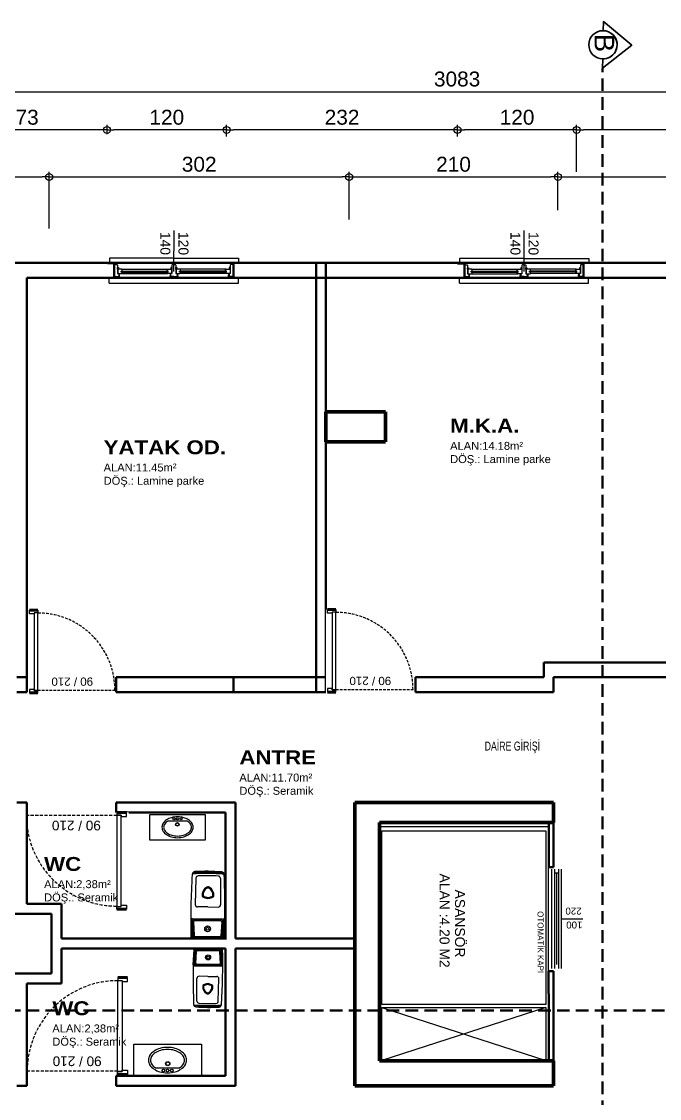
# Model space of a CAD drawing. Header units: millimetres. Extents: x 768 to 14077, y 324 to 18132.
# Drawn here: x 2658 to 3300, y 17048 to 18132 of the extents above; entities that cross this region are included whole.
import ezdxf
from ezdxf.enums import TextEntityAlignment as Align

# ---------------------------------------------------------------- set-up
doc = ezdxf.new("R2010")
doc.units = ezdxf.units.MM
doc.set_wipeout_variables(frame=1)
for name, pattern in [('HIDDEN', [9.525, 6.35, -3.175]), ('HIDDEN2', [4.7625, 3.175, -1.5875]), ('HIDDENX2', [19.05, 12.7, -6.35])]:
    doc.linetypes.add(name, pattern=pattern)
for name, color, linetype, lineweight in [('DUV', 41, 'Continuous', 50), ('KAPI', 30, 'Continuous', 20), ('SEM_DUVAR1', 136, 'Continuous', 40), ('SEM_KESİK1', 254, 'HIDDENX2', 40), ('SEM_KOLON1', 244, 'Continuous', 60), ('SEM_PENCERE', 133, 'Continuous', 13), ('SEM_TEFRIS', 225, 'Continuous', 9), ('SEM_YAZI2', 53, 'Continuous', 9), ('Y1', 2, 'Continuous', 25), ('YAZIKAPI', 7, 'Continuous', 5), ('ıslak', 190, 'Continuous', 9)]:
    doc.layers.add(name, color=color, linetype=linetype, lineweight=lineweight)
for name, color, linetype in [('KAPI-AC', 9, 'HIDDEN'), ('SANAL', 11, 'HIDDEN'), ('TEXT', 7, 'Continuous')]:
    doc.layers.add(name, color=color, linetype=linetype)
doc.styles.add('ITALIC', font='comic.ttf')
doc.styles.add('KAPıNO', font='arial.ttf')
doc.styles.add('S', font='arial.ttf', dxfattribs={"width": 0.7})
doc.styles.add('SEM_YAZI', font='arial.ttf')
doc.styles.get("Standard").update_dxf_attribs({"font": 'arial.ttf'})
doc.dimstyles.new('1-50-2', dxfattribs={"dimtxt": 15, "dimasz": 7, "dimexe": 5, "dimexo": 5, "dimgap": 5, "dimtad": 1, "dimdec": 0, "dimtxsty": 'Standard', "dimblk": 'ORIGIN', "dimcen": 5, "dimdle": 7, "dimclrd": 256, "dimclre": 256, "dimclrt": 256, "dimadec": 0, "dimazin": 0, "dimtfac": 1, "dimtdec": 0, "dimtix": 1, "dimtmove": 0, "dimatfit": 3, "dimldrblk": 'ORIGIN', "dimfxl": 1, "dimlwd": -1, "dimlwe": -1, "dimarcsym": 0})

# ---------------------------------------------------------------- blocks, each defined once
blk = doc.blocks.new('_Origin')
at = {"color": 0, "linetype": 'ByBlock', "lineweight": -2}
blk.add_line((0, 0), (-1, 0), dxfattribs=at)
blk.add_circle((0, 0), 0.5, dxfattribs=at)
blk = doc.blocks.new('*D611')
at = {"transparency": 16777216}
for p, q in [((2374.2, 17978.6), (2374.2, 17980.3)), ((2685.8, 17923.3), (2685.8, 17980.3)), ((2381.2, 17975.3), (2678.8, 17975.3))]:
    blk.add_line(p, q, dxfattribs=at)
at = {"layer": 'Defpoints', "color": 0, "transparency": 16777216}
for p in [(2374.2, 17973.6), (2685.8, 17975.3), (2685.8, 17918.3)]:
    blk.add_point(p, dxfattribs=at)
at = {"transparency": 16777216, "xscale": 7, "yscale": 7, "zscale": 7, "rotation": 180}
blk.add_blockref('_Origin', (2374.2, 17975.3), dxfattribs=at)
at = {"transparency": 16777216, "xscale": 7, "yscale": 7, "zscale": 7}
blk.add_blockref('_Origin', (2685.8, 17975.3), dxfattribs=at)
at = {"transparency": 16777216, "insert": (2530, 17988), "char_height": 15, "attachment_point": 5}
blk.add_mtext('312', dxfattribs=at)
blk = doc.blocks.new('*D612')
at = {"transparency": 16777216}
for p, q in [((2685.8, 17923.3), (2685.8, 17980.3)), ((2987.5, 17932.4), (2987.5, 17980.3)), ((2692.8, 17975.3), (2980.5, 17975.3))]:
    blk.add_line(p, q, dxfattribs=at)
at = {"layer": 'Defpoints', "color": 0, "transparency": 16777216}
for p in [(2987.5, 17975.3), (2987.5, 17927.4), (2685.8, 17918.3)]:
    blk.add_point(p, dxfattribs=at)
at = {"transparency": 16777216, "xscale": 7, "yscale": 7, "zscale": 7, "rotation": 180}
blk.add_blockref('_Origin', (2685.8, 17975.3), dxfattribs=at)
at = {"transparency": 16777216, "xscale": 7, "yscale": 7, "zscale": 7}
blk.add_blockref('_Origin', (2987.5, 17975.3), dxfattribs=at)
at = {"transparency": 16777216, "insert": (2836.7, 17988), "char_height": 15, "attachment_point": 5}
blk.add_mtext('302', dxfattribs=at)
blk = doc.blocks.new('*D613')
at = {"transparency": 16777216}
for p, q in [((2987.5, 17932.4), (2987.5, 17980.3)), ((3197.5, 17941.9), (3197.5, 17980.3)), ((2994.5, 17975.3), (3190.5, 17975.3))]:
    blk.add_line(p, q, dxfattribs=at)
at = {"layer": 'Defpoints', "color": 0, "transparency": 16777216}
for p in [(3197.5, 17975.3), (3197.5, 17936.9), (2987.5, 17927.4)]:
    blk.add_point(p, dxfattribs=at)
at = {"transparency": 16777216, "xscale": 7, "yscale": 7, "zscale": 7, "rotation": 180}
blk.add_blockref('_Origin', (2987.5, 17975.3), dxfattribs=at)
at = {"transparency": 16777216, "xscale": 7, "yscale": 7, "zscale": 7}
blk.add_blockref('_Origin', (3197.5, 17975.3), dxfattribs=at)
at = {"transparency": 16777216, "insert": (3092.5, 17988), "char_height": 15, "attachment_point": 5}
blk.add_mtext('210', dxfattribs=at)
blk = doc.blocks.new('*D614')
at = {"transparency": 16777216}
for p, q in [((3197.5, 17941.9), (3197.5, 17980.3)), ((3713.6, 17933.6), (3713.6, 17980.3)), ((3204.5, 17975.3), (3706.6, 17975.3))]:
    blk.add_line(p, q, dxfattribs=at)
at = {"layer": 'Defpoints', "color": 0, "transparency": 16777216}
for p in [(3713.6, 17975.3), (3197.5, 17936.9), (3713.6, 17928.6)]:
    blk.add_point(p, dxfattribs=at)
at = {"transparency": 16777216, "xscale": 7, "yscale": 7, "zscale": 7, "rotation": 180}
blk.add_blockref('_Origin', (3197.5, 17975.3), dxfattribs=at)
at = {"transparency": 16777216, "xscale": 7, "yscale": 7, "zscale": 7}
blk.add_blockref('_Origin', (3713.6, 17975.3), dxfattribs=at)
at = {"transparency": 16777216, "insert": (3455.6, 17988), "char_height": 15, "attachment_point": 5}
blk.add_mtext('516', dxfattribs=at)
blk = doc.blocks.new('*D624')
at = {"transparency": 16777216}
for p, q in [((3216.3, 17980.3), (3216.3, 18027.6)), ((3465.6, 18015), (3465.6, 18027.6)), ((3458.6, 18022.6), (3223.3, 18022.6))]:
    blk.add_line(p, q, dxfattribs=at)
at = {"layer": 'Defpoints', "color": 0, "transparency": 16777216}
for p in [(3216.3, 18022.6), (3465.6, 18010), (3216.3, 17975.3)]:
    blk.add_point(p, dxfattribs=at)
at = {"transparency": 16777216, "xscale": 7, "yscale": 7, "zscale": 7, "rotation": 180}
blk.add_blockref('_Origin', (3216.3, 18022.6), dxfattribs=at)
at = {"transparency": 16777216, "xscale": 7, "yscale": 7, "zscale": 7}
blk.add_blockref('_Origin', (3465.6, 18022.6), dxfattribs=at)
at = {"transparency": 16777216, "insert": (3340.9, 18035.3), "char_height": 15, "attachment_point": 5}
blk.add_mtext('249', dxfattribs=at)
blk = doc.blocks.new('*D625')
at = {"transparency": 16777216}
for p, q in [((3096.5, 18016), (3096.5, 18027.6)), ((3216.3, 17980.3), (3216.3, 18027.6)), ((3209.3, 18022.6), (3103.5, 18022.6))]:
    blk.add_line(p, q, dxfattribs=at)
at = {"layer": 'Defpoints', "color": 0, "transparency": 16777216}
for p in [(3096.5, 18022.6), (3096.5, 18011), (3216.3, 17975.3)]:
    blk.add_point(p, dxfattribs=at)
at = {"transparency": 16777216, "xscale": 7, "yscale": 7, "zscale": 7, "rotation": 180}
blk.add_blockref('_Origin', (3096.5, 18022.6), dxfattribs=at)
at = {"transparency": 16777216, "xscale": 7, "yscale": 7, "zscale": 7}
blk.add_blockref('_Origin', (3216.3, 18022.6), dxfattribs=at)
at = {"transparency": 16777216, "insert": (3156.4, 18035.3), "char_height": 15, "attachment_point": 5}
blk.add_mtext('120', dxfattribs=at)
blk = doc.blocks.new('*D626')
at = {"transparency": 16777216}
for p, q in [((2864.3, 18016), (2864.3, 18027.6)), ((3096.5, 18016), (3096.5, 18027.6)), ((3089.5, 18022.6), (2871.3, 18022.6))]:
    blk.add_line(p, q, dxfattribs=at)
at = {"layer": 'Defpoints', "color": 0, "transparency": 16777216}
for p in [(2864.3, 18022.6), (2864.3, 18011), (3096.5, 18011)]:
    blk.add_point(p, dxfattribs=at)
at = {"transparency": 16777216, "xscale": 7, "yscale": 7, "zscale": 7, "rotation": 180}
blk.add_blockref('_Origin', (2864.3, 18022.6), dxfattribs=at)
at = {"transparency": 16777216, "xscale": 7, "yscale": 7, "zscale": 7}
blk.add_blockref('_Origin', (3096.5, 18022.6), dxfattribs=at)
at = {"transparency": 16777216, "insert": (2980.4, 18035.3), "char_height": 15, "attachment_point": 5}
blk.add_mtext('232', dxfattribs=at)
blk = doc.blocks.new('*D627')
at = {"transparency": 16777216}
for p, q in [((2744, 18018.5), (2744, 18027.6)), ((2864.3, 18016), (2864.3, 18027.6)), ((2857.3, 18022.6), (2751, 18022.6))]:
    blk.add_line(p, q, dxfattribs=at)
at = {"layer": 'Defpoints', "color": 0, "transparency": 16777216}
for p in [(2744, 18022.6), (2744, 18013.5), (2864.3, 18011)]:
    blk.add_point(p, dxfattribs=at)
at = {"transparency": 16777216, "xscale": 7, "yscale": 7, "zscale": 7, "rotation": 180}
blk.add_blockref('_Origin', (2744, 18022.6), dxfattribs=at)
at = {"transparency": 16777216, "xscale": 7, "yscale": 7, "zscale": 7}
blk.add_blockref('_Origin', (2864.3, 18022.6), dxfattribs=at)
at = {"transparency": 16777216, "insert": (2804.1, 18035.3), "char_height": 15, "attachment_point": 5}
blk.add_mtext('120', dxfattribs=at)
blk = doc.blocks.new('*D628')
at = {"transparency": 16777216}
for p, q in [((2571.5, 18018.5), (2571.5, 18027.6)), ((2744, 18018.5), (2744, 18027.6)), ((2737, 18022.6), (2578.5, 18022.6))]:
    blk.add_line(p, q, dxfattribs=at)
at = {"layer": 'Defpoints', "color": 0, "transparency": 16777216}
for p in [(2571.5, 18022.6), (2571.5, 18013.5), (2744, 18013.5)]:
    blk.add_point(p, dxfattribs=at)
at = {"transparency": 16777216, "xscale": 7, "yscale": 7, "zscale": 7, "rotation": 180}
blk.add_blockref('_Origin', (2571.5, 18022.6), dxfattribs=at)
at = {"transparency": 16777216, "xscale": 7, "yscale": 7, "zscale": 7}
blk.add_blockref('_Origin', (2744, 18022.6), dxfattribs=at)
at = {"transparency": 16777216, "insert": (2657.8, 18035.3), "char_height": 15, "attachment_point": 5}
blk.add_mtext('173', dxfattribs=at)
blk = doc.blocks.new('*D633')
at = {"transparency": 16777216}
for p, q in [((1554.9, 18027.6), (1554.9, 18066.1)), ((1561.9, 18061.1), (4630.4, 18061.1)), ((4637.4, 18027.6), (4637.4, 18066.1))]:
    blk.add_line(p, q, dxfattribs=at)
at = {"layer": 'Defpoints', "color": 0, "transparency": 16777216}
for p in [(4637.4, 18061.1), (1554.9, 18022.6), (4637.4, 18022.6)]:
    blk.add_point(p, dxfattribs=at)
at = {"transparency": 16777216, "xscale": 7, "yscale": 7, "zscale": 7, "rotation": 180}
blk.add_blockref('_Origin', (1554.9, 18061.1), dxfattribs=at)
at = {"transparency": 16777216, "xscale": 7, "yscale": 7, "zscale": 7}
blk.add_blockref('_Origin', (4637.4, 18061.1), dxfattribs=at)
at = {"transparency": 16777216, "insert": (3096.1, 18073.8), "char_height": 15, "attachment_point": 5}
blk.add_mtext('3083', dxfattribs=at)
blk = doc.blocks.new('*U600')
at = {"layer": 'TEXT', "style": 'KAPıNO'}
blk.add_attdef('KB', (8.6, -76.9), '', height=10, rotation=90, dxfattribs=at)
blk.add_wipeout([(-10, -11), (90, -11), (90, 2), (-10, 2)]).dxf.layer = 'KAPI'
at = {"layer": 'DUV'}
for p, q in [((-10, -10), (-10, 0)), ((90, -10), (90, 0))]:
    blk.add_line(p, q, dxfattribs=at)
at = {"layer": 'KAPI'}
for points in [[(-10, 0), (-10, -10), (-7, -10), (-7, -5.5), (-5.7, -5.5), (-5.7, 0)], [(90, 0), (90, -10), (87, -10), (87, -5.5), (85.7, -5.5), (85.7, 0)]]:
    blk.add_lwpolyline(points, close=True, dxfattribs=at)
blk.add_lwpolyline([(-7, -5.5), (-7, -10), (87, -10), (87, -5.5), (-7, -5.5)], dxfattribs=at)
at = {"layer": 'KAPI-AC', "linetype": 'HIDDEN2'}
blk.add_lwpolyline([(-6.7, -10), (-6.7, -103.3, 0.414214), (86.7, -10)], format="xyb", dxfattribs=at)
blk = doc.blocks.new('*U116')
at = {"layer": 'TEXT', "style": 'KAPıNO'}
blk.add_attdef('KB', (8.6, -76.9), '', height=10, rotation=90, dxfattribs=at)
blk.add_wipeout([(-10, -11), (90, -11), (90, 2), (-10, 2)]).dxf.layer = 'KAPI'
at = {"layer": 'DUV'}
for p, q in [((-10, -10), (-10, 0)), ((90, -10), (90, 0))]:
    blk.add_line(p, q, dxfattribs=at)
at = {"layer": 'KAPI'}
for points in [[(-10, 0), (-10, -10), (-7, -10), (-7, -5.5), (-5.7, -5.5), (-5.7, 0)], [(90, 0), (90, -10), (87, -10), (87, -5.5), (85.7, -5.5), (85.7, 0)]]:
    blk.add_lwpolyline(points, close=True, dxfattribs=at)
blk.add_lwpolyline([(-7, -5.5), (-7, -10), (87, -10), (87, -5.5), (-7, -5.5)], dxfattribs=at)
at = {"layer": 'KAPI-AC', "linetype": 'HIDDEN2'}
blk.add_lwpolyline([(-6.7, -10), (-6.7, -103.3, 0.414214), (86.7, -10)], format="xyb", dxfattribs=at)
blk = doc.blocks.new('*U108')
at = {"layer": 'TEXT', "style": 'KAPıNO'}
blk.add_attdef('KB', (8.6, 16.5), '', height=10, rotation=90, dxfattribs=at)
blk.add_wipeout([(-10, 1), (90, 1), (90, -12), (-10, -12)]).dxf.layer = 'KAPI'
at = {"layer": 'DUV'}
for p, q in [((-10, 0), (-10, -10)), ((90, 0), (90, -10))]:
    blk.add_line(p, q, dxfattribs=at)
at = {"layer": 'KAPI'}
for points in [[(-10, -10), (-10, 0), (-7, 0), (-7, -4.5), (-5.7, -4.5), (-5.7, -10)], [(90, -10), (90, 0), (87, 0), (87, -4.5), (85.7, -4.5), (85.7, -10)]]:
    blk.add_lwpolyline(points, close=True, dxfattribs=at)
blk.add_lwpolyline([(-7, -4.5), (-7, 0), (87, 0), (87, -4.5), (-7, -4.5)], dxfattribs=at)
at = {"layer": 'KAPI-AC', "linetype": 'HIDDEN2'}
blk.add_lwpolyline([(-6.7, 0), (-6.7, 93.3, -0.414214), (86.7, 0)], format="xyb", dxfattribs=at)
blk = doc.blocks.new('*U123')
at = {"layer": 'TEXT', "style": 'KAPıNO'}
blk.add_attdef('KB', (81.4, 16.5), '', height=10, rotation=90, dxfattribs=at)
blk.add_wipeout([(90, 1), (-10, 1), (-10, -12), (90, -12)]).dxf.layer = 'KAPI'
at = {"layer": 'DUV'}
for p, q in [((-10, 0), (-10, -10)), ((90, 0), (90, -10))]:
    blk.add_line(p, q, dxfattribs=at)
at = {"layer": 'KAPI'}
for points in [[(-10, -10), (-10, 0), (-7, 0), (-7, -4.5), (-5.7, -4.5), (-5.7, -10)], [(90, -10), (90, 0), (87, 0), (87, -4.5), (85.7, -4.5), (85.7, -10)]]:
    blk.add_lwpolyline(points, close=True, dxfattribs=at)
blk.add_lwpolyline([(87, -4.5), (87, 0), (-7, 0), (-7, -4.5), (87, -4.5)], dxfattribs=at)
at = {"layer": 'KAPI-AC', "linetype": 'HIDDEN2'}
blk.add_lwpolyline([(86.7, 0), (86.7, 93.3, 0.414214), (-6.7, 0)], format="xyb", dxfattribs=at)
blk = doc.blocks.new('VA')
at = {"layer": 'SANAL'}
for p, q in [((21735.9, 8968.8), (21615.9, 8968.8)), ((21735.9, 8953.8), (21615.9, 8953.8))]:
    blk.add_line(p, q, dxfattribs=at)
at = {"layer": 'SEM_DUVAR1'}
for p, q in [((21615.9, 8953.8), (21615.9, 8968.8)), ((21615.9, 8953.8), (21615.9, 8968.8)), ((21615.9, 8953.8), (21615.9, 8968.8)), ((21615.9, 8953.8), (21615.9, 8968.8)), ((21615.9, 8953.8), (21615.9, 8968.8)), ((21615.9, 8953.8), (21615.9, 8968.8)), ((21735.9, 8953.8), (21735.9, 8968.8)), ((21735.9, 8953.8), (21735.9, 8968.8)), ((21735.9, 8953.8), (21735.9, 8968.8)), ((21735.9, 8953.8), (21735.9, 8968.8)), ((21735.9, 8953.8), (21735.9, 8968.8)), ((21735.9, 8953.8), (21735.9, 8968.8)), ((21735.9, 8953.8), (21735.9, 8968.8))]:
    blk.add_line(p, q, dxfattribs=at)
blk.add_lwpolyline([(21609.1, 8968.8), (21615.9, 8968.8)], dxfattribs=at)
at = {"layer": 'SEM_PENCERE'}
for p, q in [((21611, 8973.8), (21611, 8968.8)), ((21675.8, 8973.8), (21611, 8973.8)), ((21675.8, 8973.8), (21741, 8973.8)), ((21741, 8973.8), (21741, 8968.8)), ((21615.9, 8968.8), (21611, 8968.8)), ((21615.9, 8968.8), (21615.9, 8962.9)), ((21615.9, 8962.9), (21616.2, 8962.9)), ((21615.9, 8967.4), (21618.8, 8967.4)), ((21616.2, 8962.9), (21616.2, 8959.9)), ((21619.2, 8966.9), (21618.8, 8967.4)), ((21619.2, 8966.9), (21619.2, 8958.4)), ((21619.2, 8964.4), (21620.2, 8964.4)), ((21619.2, 8962.9), (21619.2, 8964.4)), ((21620.2, 8962.9), (21619.2, 8962.9)), ((21623.4, 8962.9), (21619.4, 8962.9)), ((21619.4, 8962.9), (21619.4, 8958.4)), ((21620.2, 8964.4), (21620.2, 8962.9)), ((21623.4, 8962.9), (21669.6, 8962.9)), ((21623.9, 8962.4), (21623.4, 8962.9)), ((21669.1, 8962.4), (21669.6, 8962.9)), ((21669.6, 8962.9), (21673.6, 8962.9)), ((21673.8, 8964.4), (21672.8, 8964.4)), ((21672.8, 8964.4), (21672.8, 8962.9)), ((21672.8, 8962.9), (21673.8, 8962.9)), ((21673.6, 8962.9), (21673.6, 8958.4)), ((21673.8, 8966.9), (21674.3, 8967.4)), ((21673.8, 8966.9), (21673.8, 8958.4)), ((21673.8, 8962.9), (21673.8, 8964.4)), ((21675.7, 8967.4), (21674.3, 8967.4)), ((21675.7, 8967.4), (21675.8, 8967.4)), ((21676, 8967.4), (21675.8, 8967.4)), ((21676, 8967.4), (21677.4, 8967.4)), ((21677.8, 8966.9), (21677.4, 8967.4)), ((21677.8, 8966.9), (21677.8, 8958.4)), ((21677.8, 8964.4), (21678.8, 8964.4)), ((21677.8, 8962.9), (21677.8, 8964.4)), ((21678.8, 8962.9), (21677.8, 8962.9)), ((21678, 8962.9), (21678, 8958.4)), ((21682, 8962.9), (21678, 8962.9)), ((21678.8, 8964.4), (21678.8, 8962.9)), ((21728.4, 8962.9), (21682, 8962.9)), ((21682.5, 8962.4), (21682, 8962.9)), ((21727.9, 8962.4), (21728.4, 8962.9)), ((21728.4, 8962.9), (21732.4, 8962.9)), ((21732.6, 8964.4), (21731.6, 8964.4)), ((21731.6, 8964.4), (21731.6, 8962.9)), ((21731.6, 8962.9), (21732.6, 8962.9)), ((21732.4, 8962.9), (21732.4, 8958.4)), ((21732.6, 8966.9), (21733.2, 8967.4)), ((21732.6, 8966.9), (21732.6, 8958.4)), ((21732.6, 8962.9), (21732.6, 8964.4)), ((21735.9, 8967.4), (21733.2, 8967.4)), ((21735.9, 8962.9), (21735.6, 8962.9)), ((21735.6, 8962.9), (21735.6, 8959.8)), ((21735.9, 8968.8), (21735.9, 8962.9)), ((21735.9, 8968.8), (21741, 8968.8)), ((21615.9, 8953.8), (21610.9, 8953.8)), ((21610.9, 8948.8), (21610.9, 8953.8)), ((21615.9, 8962.4), (21615.9, 8953.8)), ((21616.2, 8959.9), (21615.9, 8959.9)), ((21615.9, 8955.4), (21619.9, 8955.4)), ((21619.2, 8958.4), (21619.9, 8958.4)), ((21619.4, 8958.4), (21623.4, 8958.4)), ((21619.9, 8958.4), (21620.4, 8957.9)), ((21620.4, 8955.9), (21619.9, 8955.4)), ((21620.4, 8957.9), (21620.4, 8955.9)), ((21621.5, 8954.4), (21620.7, 8958.4)), ((21671.5, 8954.4), (21621.5, 8954.4)), ((21622.9, 8959.9), (21622.9, 8960.9)), ((21622.9, 8960.9), (21623.9, 8960.9)), ((21623.9, 8959.9), (21622.9, 8959.9)), ((21623.4, 8958.4), (21623.9, 8958.9)), ((21623.4, 8958.4), (21669.6, 8958.4)), ((21623.9, 8960.9), (21623.9, 8962.4)), ((21623.9, 8960.9), (21669.1, 8960.9)), ((21623.9, 8959.9), (21669.1, 8959.9)), ((21623.9, 8958.9), (21623.9, 8959.9)), ((21669.1, 8960.9), (21669.1, 8962.4)), ((21670.1, 8960.9), (21669.1, 8960.9)), ((21669.1, 8958.9), (21669.1, 8959.9)), ((21669.1, 8959.9), (21670.1, 8959.9)), ((21669.6, 8958.4), (21669.1, 8958.9)), ((21673.6, 8958.4), (21669.6, 8958.4)), ((21670.1, 8959.9), (21670.1, 8960.9)), ((21672.4, 8958.4), (21671.5, 8954.4)), ((21673.1, 8958.4), (21672.6, 8957.9)), ((21672.6, 8957.9), (21672.6, 8955.9)), ((21672.6, 8955.9), (21673.1, 8955.4)), ((21673.8, 8958.4), (21673.1, 8958.4)), ((21675.7, 8955.4), (21673.1, 8955.4)), ((21675.7, 8955.4), (21675.8, 8955.4)), ((21675.9, 8955.4), (21675.8, 8955.4)), ((21675.9, 8955.4), (21678.5, 8955.4)), ((21677.8, 8958.4), (21678.5, 8958.4)), ((21678, 8958.4), (21682, 8958.4)), ((21678.5, 8958.4), (21679, 8957.9)), ((21679, 8955.9), (21678.5, 8955.4)), ((21679, 8957.9), (21679, 8955.9)), ((21679.3, 8958.4), (21680.1, 8954.4)), ((21680.1, 8954.4), (21730.4, 8954.4)), ((21681.5, 8959.9), (21681.5, 8960.9)), ((21681.5, 8960.9), (21682.5, 8960.9)), ((21682.5, 8959.9), (21681.5, 8959.9)), ((21682, 8958.4), (21682.5, 8958.9)), ((21728.4, 8958.4), (21682, 8958.4)), ((21682.5, 8960.9), (21682.5, 8962.4)), ((21727.9, 8960.9), (21682.5, 8960.9)), ((21727.9, 8959.9), (21682.5, 8959.9)), ((21682.5, 8958.9), (21682.5, 8959.9)), ((21727.9, 8960.9), (21727.9, 8962.4)), ((21728.9, 8960.9), (21727.9, 8960.9)), ((21727.9, 8958.9), (21727.9, 8959.9)), ((21727.9, 8959.9), (21728.9, 8959.9)), ((21728.4, 8958.4), (21727.9, 8958.9)), ((21732.4, 8958.4), (21728.4, 8958.4)), ((21728.9, 8959.9), (21728.9, 8960.9)), ((21730.4, 8954.4), (21731.2, 8958.4)), ((21731.9, 8958.4), (21731.4, 8957.9)), ((21731.4, 8957.9), (21731.4, 8955.9)), ((21731.4, 8955.9), (21731.9, 8955.4)), ((21732.6, 8958.4), (21731.9, 8958.4)), ((21735.9, 8955.4), (21731.9, 8955.4)), ((21735.6, 8959.8), (21735.9, 8959.8)), ((21735.9, 8962.3), (21735.9, 8953.8)), ((21735.9, 8953.8), (21740.9, 8953.8)), ((21740.9, 8948.8), (21740.9, 8953.8)), ((21610.9, 8948.8), (21740.9, 8948.8))]:
    blk.add_line(p, q, dxfattribs=at)
at = {"layer": 'SEM_TEFRIS'}
blk.add_line((21675.9, 8960.6), (21676, 9001.8), dxfattribs=at)
for s, p in [('140', (21662.3, 9000.4)), ('120', (21680.5, 9000.3))]:
    blk.add_text(s, height=10, rotation=269.9884, dxfattribs=at).set_placement(p)
blk = doc.blocks.new('asansör')
at = {"layer": 'SEM_TEFRIS'}
for p, q in [((3261.4, 1570.1), (3261.4, 1591.4)), ((3311.4, 1570.1), (3211.4, 1570.1)), ((3211.4, 1567.1), (3311.4, 1567.1)), ((3211.4, 1563.1), (3311.4, 1563.1)), ((3215.6, 1567.1), (3215.6, 1563.1)), ((3215.6, 1565.1), (3307.3, 1565.1)), ((3211.4, 1560.1), (3311.4, 1560.1)), ((3350.8, 1389.3), (3403.9, 1554.5)), ((3350.8, 1554.5), (3403.9, 1389.3))]:
    blk.add_line(p, q, dxfattribs=at)
for points in [[(3169, 1387.4), (3403.8, 1387.4), (3403.8, 1556.9), (3169, 1556.9)], [(3347.8, 1389.3), (3172.9, 1389.3), (3172.9, 1554.5), (3347.8, 1554.5)], [(3403.9, 1389.3), (3350.8, 1389.3), (3350.8, 1554.5), (3403.9, 1554.5)]]:
    blk.add_lwpolyline(points, close=True, dxfattribs=at)
at = {"layer": 'SEM_YAZI2', "ltscale": 5}
for s, p in [('220', (3253.7, 1582.2)), ('100', (3267.7, 1583))]:
    blk.add_text(s, height=7, rotation=270, dxfattribs=at).set_placement(p, align=Align.MIDDLE_CENTER)
at = {"layer": 'SEM_YAZI2'}
for s, p in [('ASANSÖR', (3266.2, 1468)), ('ALAN :4.20 M2 ', (3265.2, 1452.5))]:
    blk.add_text(s, height=10, dxfattribs=at).set_placement(p, align=Align.MIDDLE_CENTER)
at = {"layer": 'Y1', "style": 'ITALIC'}
blk.add_text('OTOMATİK KAPI', height=6, rotation=359.9995, dxfattribs=at).set_placement((3253.8, 1546))
blk = doc.blocks.new('lavabo24')
at = {"layer": 'SEM_TEFRIS'}
for p, q in [((15, -42), (15, 0)), ((15, 0), (105, 0)), ((105, 0), (105, -42)), ((76, -10.6), (44.4, -10.6)), ((105, -42), (15, -42))]:
    blk.add_line(p, q, dxfattribs=at)
for centre, radius in [((54.4, -7.1), 1.76), ((59.9, -16.1), 2.84), ((59.9, -16.1), 2.39), ((60, -7.1), 1.76), ((65.7, -7.1), 1.76)]:
    blk.add_circle(centre, radius, dxfattribs=at)
for centre, radius, start, end in [((53, -24.8), 19.4, 123.8347, 148.2866), ((53, -24.8), 16.7, 121.3767, 148.2866), ((57.4, -31.3), 27.1, 105.5176, 123.8347), ((60.2, -41.5), 37.7, 90, 105.5176), ((60.2, -41.5), 37.7, 74.4824, 90), ((63, -31.3), 27.1, 56.1653, 74.4824), ((67.4, -24.8), 16.7, 31.7134, 58.6233), ((67.4, -24.8), 19.4, 31.7134, 56.1653), ((46.5, -20.7), 11.6, 148.2866, 180), ((46.5, -20.7), 11.6, 180, 211.7134), ((53, -16.7), 19.4, 211.7134, 236.1653), ((46.5, -20.7), 8.94, 148.2866, 180), ((46.5, -20.7), 8.94, 180, 211.7134), ((53, -16.7), 16.7, 211.7134, 236.1653), ((67.4, -16.7), 16.7, 303.8347, 328.2866), ((67.4, -16.7), 19.4, 303.8347, 328.2866), ((73.9, -20.7), 8.94, 0, 31.7134), ((73.9, -20.7), 8.94, 328.2866, 0), ((73.9, -20.7), 11.6, 0, 31.7134), ((73.9, -20.7), 11.6, 328.2866, 0), ((57.4, -10.2), 27.1, 236.1653, 254.4824), ((57.4, -10.2), 24.4, 236.1653, 254.4824), ((60.2, 0), 37.7, 254.4824, 270), ((60.2, 0), 35, 254.4824, 270), ((60.2, 0), 35, 270, 285.5176), ((60.2, 0), 37.7, 270, 285.5176), ((63, -10.2), 24.4, 285.5176, 303.8347), ((63, -10.2), 27.1, 285.5176, 303.8347)]:
    blk.add_arc(centre, radius, start, end, dxfattribs=at)
blk = doc.blocks.new('fdsfsd')
at = {"layer": 'SEM_TEFRIS'}
for p, q in [((6140, 1099.8), (6139.6, 1072.9)), ((6165.2, 1099.8), (6165.6, 1072.9)), ((6152.9, 1091), (6152.3, 1091)), ((6152.6, 1090), (6152.5, 1090)), ((6152.6, 1090), (6152.6, 1090)), ((6152.6, 1070.4), (6142.1, 1070.4)), ((6152.6, 1070.4), (6163.1, 1070.4)), ((6135.1, 1057), (6136, 1039)), ((6135.9, 1057), (6136.8, 1039)), ((6169, 1058), (6136.1, 1058)), ((6137, 1056), (6137.8, 1040)), ((6167.2, 1057), (6138, 1057)), ((6138, 1055), (6138.7, 1041)), ((6166.1, 1056), (6139, 1056)), ((6167.1, 1055), (6166.4, 1041)), ((6168.2, 1056), (6167.4, 1040)), ((6169.2, 1057), (6168.3, 1039)), ((6170, 1057), (6169.1, 1039)), ((6168.1, 1038), (6137, 1038)), ((6166.4, 1039), (6138.8, 1039)), ((6165.4, 1040), (6139.7, 1040))]:
    blk.add_line(p, q, dxfattribs=at)
for radius in [3, 1.5]:
    blk.add_circle((6152.6, 1048), radius, dxfattribs=at)
for centre, radius, start, end in [((6868.5, 1065.2), 733.4, 176.9871, 182.1212), ((6139.1, 1103.6), 3, 94.2993, 176.9871), ((6152.6, 923.7), 181.2, 84.7844, 95.2156), ((6152.6, 923.7), 182.2, 84.9422, 95.0578), ((6152.6, 923.7), 183.4, 85.7007, 94.2993), ((6142.5, 1099.8), 2.5, 93.2914, 179.2456), ((6152.6, 923.7), 178.9, 90, 93.2914), ((6152.6, 923.7), 178.9, 86.7086, 90), ((6162.7, 1099.8), 2.5, 0.7544, 86.7086), ((6166.1, 1103.6), 3, 3.0129, 85.7007), ((5436.7, 1065.2), 733.4, 357.8788, 3.0129), ((6155.6, 1082.8), 9.05, 118.051, 188.5277), ((6155.6, 1082.8), 8.05, 121.1533, 185.6173), ((6152.3, 1089), 2, 90, 118.051), ((6152.5, 1088), 2, 90, 123.533), ((6152.6, 1088), 2, 56.467, 90), ((6152.9, 1089), 2, 61.949, 90), ((6149.6, 1082.8), 8.05, 354.3827, 58.8467), ((6149.6, 1082.8), 9.05, 351.4723, 61.949), ((6154, 1091.2), 12.2, 232.967, 263.4544), ((6154, 1091.2), 11.2, 235.0999, 262.8651), ((6151.2, 1091.2), 11.2, 277.1349, 304.9001), ((6151.2, 1091.2), 12.2, 276.5456, 307.033), ((6142.1, 1072.9), 2.5, 179.2456, 270), ((6163.1, 1072.9), 2.5, 270, 0.7544), ((6136.1, 1057), 1, 90, 182.8624), ((6136.9, 1057), 1, 90, 182.8624), ((6138, 1056), 1, 90, 182.8624), ((6139, 1055), 1, 90, 182.8624), ((6166.1, 1055), 1, 357.1376, 90), ((6167.2, 1056), 1, 357.1376, 90), ((6168.2, 1057), 1, 357.1376, 90), ((6169, 1057), 1, 357.1376, 90), ((6139.7, 1041), 1, 182.8624, 270), ((6165.4, 1041), 1, 270, 357.1376), ((6137, 1039), 1, 182.8624, 270), ((6137.8, 1039), 1, 182.8624, 270), ((6138.8, 1040), 1, 182.8624, 270), ((6166.4, 1040), 1, 270, 357.1376), ((6167.3, 1039), 1, 270, 357.1376), ((6168.1, 1039), 1, 270, 357.1376)]:
    blk.add_arc(centre, radius, start, end, dxfattribs=at)

msp = doc.modelspace()

# ---------------------------------------------------------------- linework, layer by layer
at = {"layer": 'SEM_DUVAR1'}
for p, q in [((4495.2, 17888.8), (1713.2, 17888.8)), ((2871.2, 17888.8), (2751.2, 17888.8)), ((2751.2, 17888.8), (2751.2, 17873.8)), ((2871.2, 17873.8), (2871.2, 17888.8)), ((2954.2, 17456.8), (2954.2, 17888.8)), ((2964.2, 17456.8), (2964.2, 17888.8)), ((3998.2, 17873.8), (2663.2, 17873.8)), ((2663.2, 17456.8), (2663.2, 17873.8)), ((3183.2, 17471.8), (3183.2, 17486.8)), ((3183.2, 17486.8), (3327.2, 17486.8)), ((3183.2, 17471.8), (3183.2, 17481.8)), ((2653.2, 17471.8), (2663.2, 17471.8)), ((2753.2, 17471.8), (2964.2, 17471.8)), ((2753.2, 17456.8), (2753.2, 17471.8)), ((2871.2, 17456.8), (2871.2, 17471.8)), ((3054.2, 17471.8), (3183.2, 17471.8)), ((3054.2, 17471.8), (3054.2, 17456.8)), ((3183.2, 17476.8), (3183.2, 17471.8)), ((3193.2, 17471.8), (3327.2, 17471.8)), ((3193.2, 17456.8), (3193.2, 17471.8)), ((2653.2, 17456.8), (2663.2, 17456.8)), ((2753.2, 17456.8), (2964.2, 17456.8)), ((3054.2, 17456.8), (3193.2, 17456.8)), ((2653.2, 17345.8), (2663.2, 17345.8)), ((2663.2, 17243.8), (2663.2, 17345.8)), ((2753.2, 17345.8), (2873.2, 17345.8)), ((2753.2, 17335.8), (2753.2, 17345.8)), ((2863.2, 17345.8), (2873.2, 17345.8)), ((2873.2, 17345.8), (2873.2, 17208.8)), ((2663.2, 17335.8), (2663.2, 17243.8)), ((2753.2, 17335.8), (2863.2, 17335.8)), ((2863.2, 17335.8), (2863.2, 17207.8)), ((3193.2, 17325.8), (3188.2, 17325.8)), ((3188.2, 17325.8), (3188.2, 17280.8)), ((3193.2, 17280.8), (3193.2, 17325.8)), ((3188.2, 17280.8), (3193.2, 17280.8)), ((2698.2, 17243.8), (2663.2, 17243.8)), ((2698.2, 17208.8), (2698.2, 17243.8)), ((2688.2, 17233.8), (2628.2, 17233.8)), ((2688.2, 17233.8), (2663.2, 17233.8)), ((2688.2, 17208.8), (2688.2, 17233.8)), ((2688.2, 17173.8), (2688.2, 17233.8)), ((2698.2, 17208.8), (2863.2, 17208.8)), ((2873.2, 17208.8), (2993.2, 17208.8)), ((2688.2, 17173.8), (2688.2, 17198.8)), ((2698.2, 17198.8), (2863.2, 17198.8)), ((2698.2, 17163.8), (2698.2, 17198.8)), ((2863.2, 17198.8), (2863.2, 17192.8)), ((2863.2, 17192.8), (2863.2, 17070.8)), ((2873.2, 17198.8), (2993.2, 17198.8)), ((2873.2, 17198.8), (2873.2, 17060.8)), ((2628.2, 17173.8), (2688.2, 17173.8)), ((2663.2, 17173.8), (2688.2, 17173.8)), ((3188.2, 17130.8), (3187.9, 17176)), ((3187.9, 17176), (3192.9, 17176)), ((3192.9, 17176), (3193.2, 17130.8)), ((2663.2, 17163.8), (2663.2, 17070.8)), ((2663.2, 17163.8), (2678.2, 17163.8)), ((2663.2, 17163.8), (2688.2, 17163.8)), ((2663.2, 17163.8), (2663.2, 17060.8)), ((2663.2, 17060.8), (2663.2, 17163.8)), ((2678.2, 17163.8), (2688.2, 17163.8)), ((2688.2, 17163.8), (2698.2, 17163.8)), ((3188.2, 17085.8), (3188.2, 17130.8)), ((3193.2, 17130.8), (3193.2, 17085.8)), ((2753.2, 17070.8), (2862.2, 17070.8)), ((2753.2, 17060.8), (2753.2, 17070.8)), ((2862.2, 17070.8), (2863.2, 17070.8)), ((2653.2, 17060.8), (2663.2, 17060.8)), ((2753.2, 17060.8), (2873.2, 17060.8))]:
    msp.add_line(p, q, dxfattribs=at)
at = {"layer": 'SEM_KESİK1'}
msp.add_line((3242.4, 16366.4), (3242.4, 18084.4), dxfattribs=at)
at = {"layer": 'SEM_KESİK1', "linetype": 'ByBlock', "lineweight": 30, "ltscale": 0.1}
msp.add_lwpolyline([(3243.1, 18122.5, -1.000319), (3242.6, 18094.1), (3242.5, 18084.8), (3271.7, 18107.8), (3243.2, 18131.7)], format="xyb", close=True, dxfattribs=at)
msp.add_circle((3242.8, 18108.3), 14.2, dxfattribs=at)
at = {"layer": 'SEM_KOLON1'}
for p, q in [((2964.2, 17738.8), (3024.2, 17738.8)), ((2964.2, 17708.8), (2964.2, 17738.8)), ((3024.2, 17738.8), (3024.2, 17708.8)), ((3024.2, 17708.8), (2964.2, 17708.8)), ((2993.2, 17345.8), (3193.2, 17345.8)), ((2993.2, 17345.8), (2993.2, 17060.8)), ((3193.2, 17325.8), (3193.2, 17345.8)), ((3193.2, 17325.8), (3193.2, 17345.8)), ((3018.2, 17085.8), (3018.2, 17325.8)), ((3018.2, 17325.8), (3193.2, 17325.8)), ((3193.2, 17085.8), (3018.2, 17085.8)), ((3193.2, 17085.8), (3188.2, 17085.8)), ((3193.2, 17060.8), (3193.2, 17085.8)), ((3193.2, 17060.8), (3193.2, 17085.8)), ((2993.2, 17060.8), (3193.2, 17060.8)), ((2993.2, 17060.8), (3193.2, 17060.8)), ((3193.2, 17060.8), (3183.2, 17060.8))]:
    msp.add_line(p, q, dxfattribs=at)

# ---------------------------------------------------------------- block references
for p, xscale, yscale, zscale, rotation in [((-3186.9, 16259.3), 0.9786384133796343, 0.9786384133796343, 0.9786384133796343, 359.370595470275), ((8082.6, 18022.8), 0.8496399536146474, 0.8496399536146474, 0.8496399536146474, 179.370595470275)]:
    msp.add_blockref('fdsfsd', p, dxfattribs=dict(xscale=xscale, yscale=yscale, zscale=zscale, rotation=rotation))
at = {"layer": 'SEM_KOLON1', "rotation": 270}
msp.add_blockref('asansör', (1631, 20490.2), dxfattribs=at)
at = {"layer": 'SEM_PENCERE', "rotation": 0.01157472941156693}
for p in [(-18862.8, 8915.3), (-18510.7, 8915.2)]:
    msp.add_blockref('VA', p, dxfattribs=at)
at = {"layer": 'ıslak', "xscale": 0.6184747055536998, "yscale": 0.6184747055536998, "zscale": 0.6184747055536998}
msp.add_blockref('lavabo24', (2777.7, 17333.7), dxfattribs=at)

# ---------------------------------------------------------------- texts
at = {"layer": 'SEM_KESİK1', "linetype": 'ByBlock', "lineweight": 30, "ltscale": 0.1, "insert": (3234.3, 18100.9), "char_height": 19.8, "width": 7.91, "attachment_point": 9, "rotation": 270, "style": 'SEM_YAZI'}
msp.add_mtext('B', dxfattribs=at)
at = {"layer": 'SEM_YAZI2', "char_height": 20, "attachment_point": 7}
for s, insert in [('\\pt0;{\\fArial Black|b0|i0|c162|p34;\\H0.7x;M.K.A.\\P\\fArial|b0|i0|c162|p34;\\H0.57143x;ALAN:14.18m²\\P\\ptz;DÖŞ.: Lamine parke}', (3089.1, 17684.9)), ('\\pt0;{\\fArial Black|b0|i0|c162|p34;\\H0.7x;YATAK OD. \\fArial|b0|i0|c162|p34;\\H0.57143x;ALAN:11.45m²\\P\\ptz;DÖŞ.: Lamine parke}', (2740.6, 17663.1)), ('\\pt0;{\\fArial Black|b0|i0|c162|p34;\\H0.7x;ANTRE\\P\\fArial|b0|i0|c162|p34;\\H0.57143x;ALAN:11.70m²\\P\\ptz;DÖŞ.: Seramik}', (2877.1, 17351.1))]:
    msp.add_mtext_dynamic_auto_height_columns(s, width=142.973, gutter_width=100, height=58.1, count=1, dxfattribs=dict(at, insert=insert))
at = {"layer": 'YAZIKAPI', "style": 'S', "width": 0.7}
msp.add_text('DAİRE GİRİŞİ', height=9, dxfattribs=at).set_placement((3123.8, 17398.1))

# ---------------------------------------------------------------- dimensions: what is measured, and where the dimension line sits
dim = msp.add_linear_dim(base=(4637.3955, 18061.1156), p1=(1554.8866, 18022.5934), p2=(4637.3955, 18022.5934), dimstyle='1-50-2')
dim.commit()
dim.dimension.update_dxf_attribs({"geometry": '*D633', "text_midpoint": (3096.1411, 18073.7793)})
for base, p1, p2, picture, middle in [((2571.5062, 18022.5934), (2744.0067, 18013.5418), (2571.5062, 18013.5418), '*D628', (2657.7565, 18035.2571)), ((2744, 18022.6), (2864.3, 18011), (2744, 18013.5), '*D627', (2804.1, 18035.3)), ((2864.3, 18022.6), (3096.5, 18011), (2864.3, 18011), '*D626', (2980.4, 18035.3)), ((3096.5, 18022.6), (3216.3, 17975.3), (3096.5, 18011), '*D625', (3156.4, 18035.3)), ((3216.3, 18022.6), (3465.6, 18010), (3216.3, 17975.3), '*D624', (3340.9, 18035.3)), ((2685.8, 17975.3), (2374.2, 17973.6), (2685.8, 17918.3), '*D611', (2530, 17988)), ((2987.5, 17975.3), (2685.8, 17918.3), (2987.5, 17927.4), '*D612', (2836.7, 17988)), ((3197.5, 17975.3), (2987.5, 17927.4), (3197.5, 17936.9), '*D613', (3092.5, 17988)), ((3713.6, 17975.3), (3197.5, 17936.9), (3713.6, 17928.6), '*D614', (3455.6, 17988))]:
    dim = msp.add_linear_dim(base=base, p1=p1, p2=p2, dimstyle='1-50-2', override={"dimtmove": 1})
    dim.commit()
    dim.dimension.update_dxf_attribs({"geometry": picture, "text_midpoint": middle})

# ---------------------------------------------------------------- next in the draw order: block references
for name, p, xscale, yscale, zscale, rotation in [('*U600', (2666.1, 17464.4), 0.8309589777983429, 0.8309589777983429, 0.8309589777983429, 90.04945628213034), ('*U116', (2965.9, 17465.1), 0.8309589777983429, 0.8309589777983429, 0.8309589777983429, 90.04945628213034), ('*U123', (2753.9, 17248.1), 0.9753903743942404, 0.9753903743942404, 0.9753903743942404, 89.99766821203755), ('*U108', (2754.7, 17081.9), 0.9753903743942404, 0.9753903743942404, 0.9753903743942404, 89.99766821203755)]:
    msp.add_blockref(name, p, dxfattribs=dict(xscale=xscale, yscale=yscale, zscale=zscale, rotation=rotation)).add_auto_attribs({'KB': '90 / 210'})

# ---------------------------------------------------------------- next in the draw order: linework, layer by layer
at = {"layer": 'SEM_KESİK1'}
msp.add_line((4961.9, 17136.6), (814.8, 17136.6), dxfattribs=at)

# ---------------------------------------------------------------- next in the draw order: block references
at = {"layer": 'ıslak', "xscale": 0.7570021073118732, "yscale": 0.7570021073118732, "zscale": 0.7570021073118732, "rotation": 180}
msp.add_blockref('lavabo24', (2850.4, 17070.8), dxfattribs=at)

# ---------------------------------------------------------------- next in the draw order: texts
at = {"layer": 'SEM_YAZI2', "char_height": 20, "attachment_point": 7}
for insert in [(2680.7, 17243.8), (2689, 17098.6)]:
    msp.add_mtext_dynamic_auto_height_columns('\\pt0;{\\fArial Black|b0|i0|c162|p34;\\H0.7x;WC\\P\\fArial|b0|i0|c162|p34;\\H0.57143x;ALAN:2,38m²\\P\\ptz;DÖŞ.: Seramik}', width=142.973, gutter_width=100, height=58.1, count=1, dxfattribs=dict(at, insert=insert))

doc.saveas('drawing.dxf')
